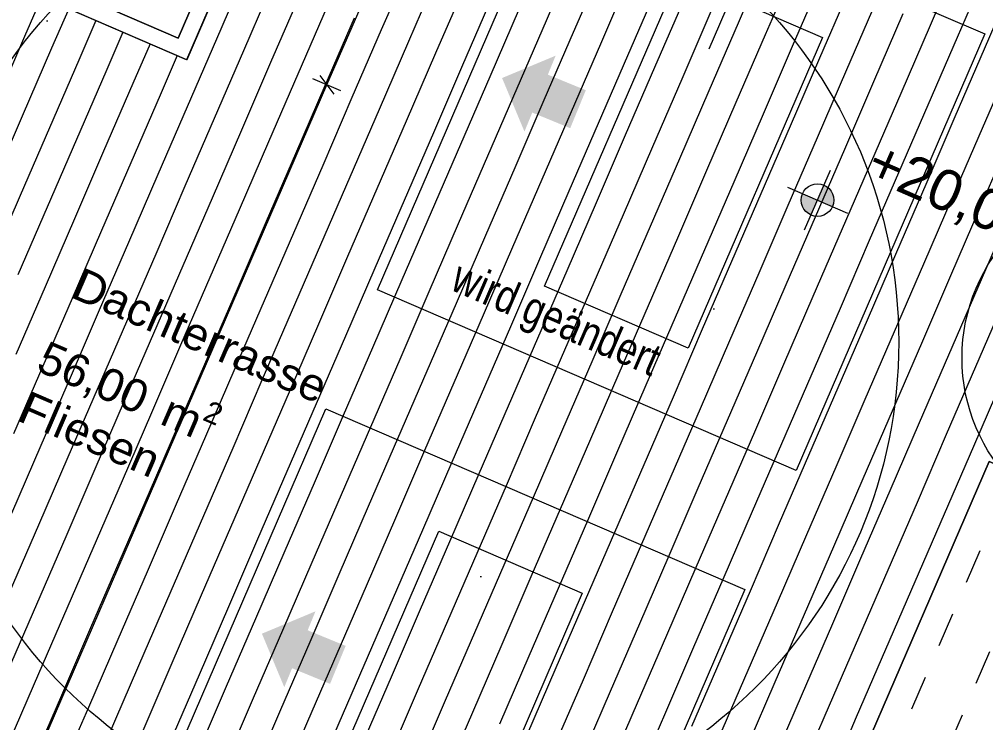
# Model space of a CAD drawing. Header units: millimetres. Extents: x 12535370 to 12566104, y 356204400 to 356234587.
# Drawn here: x 12545626 to 12548591, y 356219814 to 356221974 of the extents above; entities that cross this region are included whole.
import ezdxf
from ezdxf.enums import TextEntityAlignment as Align

# ---------------------------------------------------------------- set-up
doc = ezdxf.new("R2010")
doc.units = ezdxf.units.MM
doc.header["$MEASUREMENT"] = 0
doc.linetypes.add('Dashed', pattern=[211.666667, 105.833333, -105.833333])
doc.linetypes.add('Dot & Dashed', pattern=[6702.78, 3527.78, -1763.89, 0, -1411.11])
for name, color, linetype in [('New_080 Raumdefinitionen', 7, 'Continuous'), ('New_105 Bemassungen Projekt', 7, 'Continuous'), ('New_255 Plangrafiken', 7, 'Continuous'), ('New_290 Raster _ Achsen', 7, 'Continuous'), ('New_GRUNDSTÜCKSGRENZE', 7, 'Continuous')]:
    doc.layers.add(name, color=color, linetype=linetype)
for name, color, linetype, lineweight in [('New_105 Bemassungen Projekt_Pen_No__1', 7, 'Continuous', 13), ('New_160 Beschriftungen Ausführung_Pen_No__1', 7, 'Continuous', 13), ('New_255 Plangrafiken_Pen_No__1', 7, 'Continuous', 13), ('New_255 Plangrafiken_Pen_No__21', 1, 'Continuous', 13), ('New_255 Plangrafiken_Pen_No__39', 8, 'Continuous', 13), ('New_290 Raster _ Achsen_Pen_No__108', 7, 'Continuous', 13), ('New_Archicad Zone Stamps_Pen_No__1', 7, 'Continuous', 13), ('New_GRUNDSTÜCKSGRENZE_Pen_No__1', 7, 'Continuous', 13), ('New_HKLS1_Pen_No__83', 30, 'Continuous', 13)]:
    doc.layers.add(name, color=color, linetype=linetype, lineweight=lineweight)
doc.styles.add('GENERATED_STYLE_1', font='arial.ttf')
doc.styles.add('GENERATED_STYLE_2', font='arial.ttf', dxfattribs={"width": 0.8})
doc.linetypes.add('Blase', pattern='A,0,[1,DD - Rennweg 15_1030 Wien_AusfÃ¼rung-2026-06-121.Shx,S=15.817082,R=0,X=-0.000255191,Y=0.048578],-1983.5,0', length=1983.5)
doc.dimstyles.new('GENERATED_STYLE__1', dxfattribs={"dimtxt": 125, "dimasz": 47.5, "dimexe": 0.18, "dimexo": 2, "dimgap": 0, "dimtad": 1, "dimlfac": 0.001, "dimzin": 0, "dimdsep": 46, "dimtxsty": 'GENERATED_STYLE_1', "dimblk": 'ARROWHEAD_2', "dimblk1": 'ARROWHEAD_2', "dimblk2": 'ARROWHEAD_2', "dimcen": 0.09, "dimclrd": 7, "dimclre": 7, "dimclrt": 7, "dimadec": 0, "dimazin": 0, "dimtfac": 1, "dimtdec": 4, "dimtmove": 0, "dimatfit": 3, "dimfxl": 1, "dimtolj": 1, "dimtzin": 0, "dimarcsym": 0})

# ---------------------------------------------------------------- blocks, each defined once
blk = doc.blocks.new('Dachterrasse__1', base_point=(12546213.5, 356221120.3))
at = {"layer": 'New_Archicad Zone Stamps_Pen_No__1', "color": 7, "lineweight": 13, "insert": (12545724.1, 356221015.5), "char_height": 100, "attachment_point": 1, "rotation": 336.6365, "style": 'GENERATED_STYLE_1'}
blk.add_mtext('\\A1;{\\pql;\\pt0,50;\\fArial|b0|i0|c0|p0;\\W1.000000;56,00\\fArial|b0|i0|c0|p0;\\W1.000000;\\A1{\\H.66x;\\S^  ;}\\fArial|b0|i0|c0|p0;\\W1.000000; m\\fArial|b0|i0|c0|p0;\\W1.000000;\\A1{\\H.66x;\\S2^  ;}}', dxfattribs=at)
at = {"layer": 'New_Archicad Zone Stamps_Pen_No__1', "color": 7, "lineweight": 13, "style": 'GENERATED_STYLE_1'}
for tag, p in [('ROOM_NAME', (12545819.4, 356221213.3)), ('DUMMY_558', (12545733.7, 356221037.8)), ('DUMMY_559', (12545655.8, 356220857.5)), ('floor_f', (12545655.8, 356220834.6))]:
    blk.add_attdef(tag, text='', height=100, rotation=336.6365, dxfattribs=at).set_placement(p, align=Align.TOP_LEFT)
blk = doc.blocks.new('*X22', base_point=(12240439.2, 356160438.4))
at = {"layer": 'New_255 Plangrafiken_Pen_No__39', "color": 8, "linetype": 'Continuous', "lineweight": 13}
for p, q in [((12547332.3, 356222177.4), (12547242.5, 356221969.4)), ((12547332.3, 356222177.4), (12547242.5, 356221969.4)), ((12546826.5, 356222149.1), (12546736.6, 356221941.1)), ((12546826.5, 356222149.1), (12546736.6, 356221941.1)), ((12547415.6, 356222141.5), (12547325.7, 356221933.5)), ((12547415.6, 356222141.5), (12547325.7, 356221933.5)), ((12547921.4, 356222169.8), (12547831.6, 356221961.8)), ((12547921.4, 356222169.8), (12547831.6, 356221961.8)), ((12548510.5, 356222162.1), (12548420.7, 356221954.1)), ((12548510.5, 356222162.1), (12548420.7, 356221954.1)), ((12546320.6, 356222120.8), (12546230.7, 356221912.8)), ((12546320.6, 356222120.8), (12546230.7, 356221912.8)), ((12546909.7, 356222113.2), (12546819.8, 356221905.2)), ((12546909.7, 356222113.2), (12546819.8, 356221905.2)), ((12548004.7, 356222133.8), (12547914.8, 356221925.8)), ((12548004.7, 356222133.8), (12547914.8, 356221925.8)), ((12548593.8, 356222126.2), (12548503.9, 356221918.2)), ((12548593.8, 356222126.2), (12548503.9, 356221918.2)), ((12546403.8, 356222084.9), (12546313.9, 356221876.9)), ((12546403.8, 356222084.9), (12546313.9, 356221876.9)), ((12547498.8, 356222105.5), (12547408.9, 356221897.5)), ((12547498.8, 356222105.5), (12547408.9, 356221897.5)), ((12548087.9, 356222097.9), (12547998, 356221889.9)), ((12548087.9, 356222097.9), (12547998, 356221889.9)), ((12548677, 356222090.2), (12548587.1, 356221882.2)), ((12548677, 356222090.2), (12548587.1, 356221882.2)), ((12546992.9, 356222077.2), (12546903, 356221869.2)), ((12546992.9, 356222077.2), (12546903, 356221869.2)), ((12547582, 356222069.6), (12547492.1, 356221861.6)), ((12547582, 356222069.6), (12547492.1, 356221861.6)), ((12548171.1, 356222061.9), (12548081.2, 356221853.9)), ((12548171.1, 356222061.9), (12548081.2, 356221853.9)), ((12545694.1, 356222041.9), (12545641.6, 356221920.5)), ((12545694.1, 356222041.9), (12545641.6, 356221920.5)), ((12546487, 356222048.9), (12546397.1, 356221840.9)), ((12546487, 356222048.9), (12546397.1, 356221840.9)), ((12547076.1, 356222041.3), (12546986.2, 356221833.3)), ((12547076.1, 356222041.3), (12546986.2, 356221833.3)), ((12547665.2, 356222033.6), (12547575.3, 356221825.6)), ((12547665.2, 356222033.6), (12547575.3, 356221825.6)), ((12548254.3, 356222026), (12548164.4, 356221818)), ((12548254.3, 356222026), (12548164.4, 356221818)), ((12545777.3, 356222006), (12545724.8, 356221884.5)), ((12545777.3, 356222006), (12545724.8, 356221884.5)), ((12546570.2, 356222013), (12546480.3, 356221805)), ((12546570.2, 356222013), (12546480.3, 356221805)), ((12547159.3, 356222005.4), (12547069.4, 356221797.3)), ((12547159.3, 356222005.4), (12547069.4, 356221797.3)), ((12547748.4, 356221997.7), (12547658.5, 356221789.7)), ((12547748.4, 356221997.7), (12547658.5, 356221789.7)), ((12545860.5, 356221970.1), (12545808, 356221848.6)), ((12545860.5, 356221970.1), (12545808, 356221848.6)), ((12546653.4, 356221977.1), (12546563.5, 356221769)), ((12546653.4, 356221977.1), (12546563.5, 356221769)), ((12547242.5, 356221969.4), (12547152.6, 356221761.4)), ((12547242.5, 356221969.4), (12547152.6, 356221761.4)), ((12548337.5, 356221990.1), (12548247.6, 356221782)), ((12548337.5, 356221990.1), (12548247.6, 356221782)), ((12545943.7, 356221934.1), (12545891.2, 356221812.6)), ((12545943.7, 356221934.1), (12545891.2, 356221812.6)), ((12546736.6, 356221941.1), (12546646.7, 356221733.1)), ((12546736.6, 356221941.1), (12546646.7, 356221733.1)), ((12547325.7, 356221933.5), (12547235.8, 356221725.4)), ((12547325.7, 356221933.5), (12547235.8, 356221725.4)), ((12547831.6, 356221961.8), (12547741.7, 356221753.7)), ((12547831.6, 356221961.8), (12547741.7, 356221753.7)), ((12548420.7, 356221954.1), (12548330.8, 356221746.1)), ((12548420.7, 356221954.1), (12548330.8, 356221746.1)), ((12545641.6, 356221920.5), (12545551.7, 356221712.4)), ((12545641.6, 356221920.5), (12545551.7, 356221712.4)), ((12546230.7, 356221912.8), (12546140.8, 356221704.8)), ((12546230.7, 356221912.8), (12546140.8, 356221704.8)), ((12546819.8, 356221905.2), (12546729.9, 356221697.1)), ((12546819.8, 356221905.2), (12546729.9, 356221697.1)), ((12547914.8, 356221925.8), (12547824.9, 356221717.8)), ((12547914.8, 356221925.8), (12547824.9, 356221717.8)), ((12548503.9, 356221918.2), (12548414, 356221710.2)), ((12548503.9, 356221918.2), (12548414, 356221710.2)), ((12545724.8, 356221884.5), (12545634.9, 356221676.5)), ((12545724.8, 356221884.5), (12545634.9, 356221676.5)), ((12546026.9, 356221898.2), (12545974.4, 356221776.7)), ((12546026.9, 356221898.2), (12545974.4, 356221776.7)), ((12546313.9, 356221876.9), (12546224, 356221668.9)), ((12546313.9, 356221876.9), (12546224, 356221668.9)), ((12547408.9, 356221897.5), (12547319, 356221689.5)), ((12547408.9, 356221897.5), (12547319, 356221689.5)), ((12547998, 356221889.9), (12547908.1, 356221681.9)), ((12547998, 356221889.9), (12547908.1, 356221681.9)), ((12548587.1, 356221882.2), (12548497.2, 356221674.2)), ((12548587.1, 356221882.2), (12548497.2, 356221674.2)), ((12545808, 356221848.6), (12545718.2, 356221640.6)), ((12545808, 356221848.6), (12545718.2, 356221640.6)), ((12546110.1, 356221862.2), (12546057.6, 356221740.7)), ((12546110.1, 356221862.2), (12546057.6, 356221740.7)), ((12546903, 356221869.2), (12546813.1, 356221661.2)), ((12546903, 356221869.2), (12546813.1, 356221661.2)), ((12547492.1, 356221861.6), (12547402.2, 356221653.6)), ((12547492.1, 356221861.6), (12547402.2, 356221653.6)), ((12548081.2, 356221853.9), (12547991.3, 356221645.9)), ((12548081.2, 356221853.9), (12547991.3, 356221645.9)), ((12548670.3, 356221846.3), (12548580.4, 356221638.3)), ((12548670.3, 356221846.3), (12548580.4, 356221638.3)), ((12546397.1, 356221840.9), (12546307.3, 356221632.9)), ((12546397.1, 356221840.9), (12546307.3, 356221632.9)), ((12546986.2, 356221833.3), (12546896.4, 356221625.3)), ((12546986.2, 356221833.3), (12546896.4, 356221625.3)), ((12547575.3, 356221825.6), (12547485.5, 356221617.6)), ((12547575.3, 356221825.6), (12547485.5, 356221617.6)), ((12548164.4, 356221818), (12548074.6, 356221610)), ((12548164.4, 356221818), (12548074.6, 356221610)), ((12545891.2, 356221812.6), (12545801.4, 356221604.6)), ((12545891.2, 356221812.6), (12545801.4, 356221604.6)), ((12546480.3, 356221805), (12546390.5, 356221597)), ((12546480.3, 356221805), (12546390.5, 356221597)), ((12547069.4, 356221797.3), (12546979.6, 356221589.3)), ((12547069.4, 356221797.3), (12546979.6, 356221589.3)), ((12547658.5, 356221789.7), (12547568.7, 356221581.7)), ((12547658.5, 356221789.7), (12547568.7, 356221581.7)), ((12545974.4, 356221776.7), (12545884.6, 356221568.7)), ((12545974.4, 356221776.7), (12545884.6, 356221568.7)), ((12546563.5, 356221769), (12546473.7, 356221561)), ((12546563.5, 356221769), (12546473.7, 356221561)), ((12547152.6, 356221761.4), (12547062.8, 356221553.4)), ((12547152.6, 356221761.4), (12547062.8, 356221553.4)), ((12548247.6, 356221782), (12548157.8, 356221574)), ((12548247.6, 356221782), (12548157.8, 356221574)), ((12546057.6, 356221740.7), (12545967.8, 356221532.7)), ((12546057.6, 356221740.7), (12545967.8, 356221532.7)), ((12546646.7, 356221733.1), (12546556.9, 356221525.1)), ((12546646.7, 356221733.1), (12546556.9, 356221525.1)), ((12547235.8, 356221725.4), (12547146, 356221517.4)), ((12547235.8, 356221725.4), (12547146, 356221517.4)), ((12547741.7, 356221753.7), (12547651.9, 356221545.7)), ((12547741.7, 356221753.7), (12547651.9, 356221545.7)), ((12548330.8, 356221746.1), (12548241, 356221538.1)), ((12548330.8, 356221746.1), (12548241, 356221538.1)), ((12546140.8, 356221704.8), (12546051, 356221496.8)), ((12546140.8, 356221704.8), (12546051, 356221496.8)), ((12546729.9, 356221697.1), (12546640.1, 356221489.1)), ((12546729.9, 356221697.1), (12546640.1, 356221489.1)), ((12547824.9, 356221717.8), (12547735.1, 356221509.8)), ((12547824.9, 356221717.8), (12547735.1, 356221509.8)), ((12548414, 356221710.2), (12548324.2, 356221502.1)), ((12548414, 356221710.2), (12548324.2, 356221502.1)), ((12545634.9, 356221676.5), (12545545.1, 356221468.5)), ((12545634.9, 356221676.5), (12545545.1, 356221468.5)), ((12546224, 356221668.9), (12546134.2, 356221460.8)), ((12546224, 356221668.9), (12546134.2, 356221460.8)), ((12547319, 356221689.5), (12547229.2, 356221481.5)), ((12547319, 356221689.5), (12547229.2, 356221481.5)), ((12547908.1, 356221681.9), (12547818.3, 356221473.8)), ((12547908.1, 356221681.9), (12547818.3, 356221473.8)), ((12548497.2, 356221674.2), (12548407.4, 356221466.2)), ((12548497.2, 356221674.2), (12548407.4, 356221466.2)), ((12545718.2, 356221640.6), (12545628.3, 356221432.5)), ((12545718.2, 356221640.6), (12545628.3, 356221432.5)), ((12546813.1, 356221661.2), (12546723.3, 356221453.2)), ((12546813.1, 356221661.2), (12546723.3, 356221453.2)), ((12547402.2, 356221653.6), (12547312.4, 356221445.5)), ((12547402.2, 356221653.6), (12547312.4, 356221445.5)), ((12547991.3, 356221645.9), (12547901.5, 356221437.9)), ((12547991.3, 356221645.9), (12547901.5, 356221437.9)), ((12548580.4, 356221638.3), (12548490.6, 356221430.2)), ((12548580.4, 356221638.3), (12548490.6, 356221430.2)), ((12546307.3, 356221632.9), (12546217.4, 356221424.9)), ((12546307.3, 356221632.9), (12546217.4, 356221424.9)), ((12546896.4, 356221625.3), (12546806.5, 356221417.2)), ((12546896.4, 356221625.3), (12546806.5, 356221417.2)), ((12547485.5, 356221617.6), (12547395.6, 356221409.6)), ((12547485.5, 356221617.6), (12547395.6, 356221409.6)), ((12548074.6, 356221610), (12547984.7, 356221402)), ((12548074.6, 356221610), (12547984.7, 356221402)), ((12545801.4, 356221604.6), (12545711.5, 356221396.6)), ((12545801.4, 356221604.6), (12545711.5, 356221396.6)), ((12546390.5, 356221597), (12546300.6, 356221388.9)), ((12546390.5, 356221597), (12546300.6, 356221388.9)), ((12546979.6, 356221589.3), (12546889.7, 356221381.3)), ((12546979.6, 356221589.3), (12546889.7, 356221381.3)), ((12547568.7, 356221581.7), (12547478.8, 356221373.7)), ((12547568.7, 356221581.7), (12547478.8, 356221373.7)), ((12548663.7, 356221602.3), (12548573.8, 356221394.3)), ((12548663.7, 356221602.3), (12548573.8, 356221394.3)), ((12545884.6, 356221568.7), (12545794.7, 356221360.6)), ((12545884.6, 356221568.7), (12545794.7, 356221360.6)), ((12546473.7, 356221561), (12546383.8, 356221353)), ((12546473.7, 356221561), (12546383.8, 356221353)), ((12547062.8, 356221553.4), (12546972.9, 356221345.4)), ((12547062.8, 356221553.4), (12546972.9, 356221345.4)), ((12548157.8, 356221574), (12548067.9, 356221366)), ((12548157.8, 356221574), (12548067.9, 356221366)), ((12545967.8, 356221532.7), (12545877.9, 356221324.7)), ((12545967.8, 356221532.7), (12545877.9, 356221324.7)), ((12546556.9, 356221525.1), (12546467, 356221317.1)), ((12546556.9, 356221525.1), (12546467, 356221317.1)), ((12547651.9, 356221545.7), (12547562, 356221337.7)), ((12547651.9, 356221545.7), (12547562, 356221337.7)), ((12548241, 356221538.1), (12548151.1, 356221330.1)), ((12548241, 356221538.1), (12548151.1, 356221330.1)), ((12546051, 356221496.8), (12545961.1, 356221288.8)), ((12546051, 356221496.8), (12545961.1, 356221288.8)), ((12546640.1, 356221489.1), (12546550.2, 356221281.1)), ((12546640.1, 356221489.1), (12546550.2, 356221281.1)), ((12547146, 356221517.4), (12547056.1, 356221309.4)), ((12547146, 356221517.4), (12547056.1, 356221309.4)), ((12547735.1, 356221509.8), (12547645.2, 356221301.8)), ((12547735.1, 356221509.8), (12547645.2, 356221301.8)), ((12548324.2, 356221502.1), (12548234.3, 356221294.1)), ((12548324.2, 356221502.1), (12548234.3, 356221294.1)), ((12546134.2, 356221460.8), (12546044.3, 356221252.8)), ((12546134.2, 356221460.8), (12546044.3, 356221252.8)), ((12547229.2, 356221481.5), (12547139.3, 356221273.5)), ((12547229.2, 356221481.5), (12547139.3, 356221273.5)), ((12547818.3, 356221473.8), (12547728.4, 356221265.8)), ((12547818.3, 356221473.8), (12547728.4, 356221265.8)), ((12548407.4, 356221466.2), (12548317.5, 356221258.2)), ((12548407.4, 356221466.2), (12548317.5, 356221258.2)), ((12545628.3, 356221432.5), (12545538.4, 356221224.5)), ((12545628.3, 356221432.5), (12545538.4, 356221224.5)), ((12546723.3, 356221453.2), (12546633.4, 356221245.2)), ((12546723.3, 356221453.2), (12546633.4, 356221245.2)), ((12547312.4, 356221445.5), (12547222.5, 356221237.5)), ((12547312.4, 356221445.5), (12547222.5, 356221237.5)), ((12547901.5, 356221437.9), (12547811.6, 356221229.9)), ((12547901.5, 356221437.9), (12547811.6, 356221229.9)), ((12548490.6, 356221430.2), (12548400.7, 356221222.2)), ((12548490.6, 356221430.2), (12548400.7, 356221222.2)), ((12546217.4, 356221424.9), (12546127.5, 356221216.9)), ((12546217.4, 356221424.9), (12546127.5, 356221216.9)), ((12546806.5, 356221417.2), (12546716.6, 356221209.2)), ((12546806.5, 356221417.2), (12546716.6, 356221209.2)), ((12547395.6, 356221409.6), (12547305.7, 356221201.6)), ((12547395.6, 356221409.6), (12547305.7, 356221201.6)), ((12547984.7, 356221402), (12547894.8, 356221193.9)), ((12547984.7, 356221402), (12547894.8, 356221193.9)), ((12545711.5, 356221396.6), (12545621.6, 356221188.6)), ((12545711.5, 356221396.6), (12545621.6, 356221188.6)), ((12546300.6, 356221388.9), (12546210.7, 356221180.9)), ((12546300.6, 356221388.9), (12546210.7, 356221180.9)), ((12546889.7, 356221381.3), (12546799.8, 356221173.3)), ((12546889.7, 356221381.3), (12546799.8, 356221173.3)), ((12547478.8, 356221373.7), (12547388.9, 356221165.6)), ((12547478.8, 356221373.7), (12547388.9, 356221165.6)), ((12548573.8, 356221394.3), (12548483.9, 356221186.3)), ((12548573.8, 356221394.3), (12548483.9, 356221186.3)), ((12545794.7, 356221360.6), (12545704.8, 356221152.6)), ((12545794.7, 356221360.6), (12545704.8, 356221152.6)), ((12546383.8, 356221353), (12546293.9, 356221145)), ((12546383.8, 356221353), (12546293.9, 356221145)), ((12546972.9, 356221345.4), (12546883, 356221137.3)), ((12546972.9, 356221345.4), (12546883, 356221137.3)), ((12548067.9, 356221366), (12547978, 356221158)), ((12548067.9, 356221366), (12547978, 356221158)), ((12548657, 356221358.4), (12548567.1, 356221150.3)), ((12548657, 356221358.4), (12548567.1, 356221150.3)), ((12545877.9, 356221324.7), (12545788.1, 356221116.7)), ((12545877.9, 356221324.7), (12545788.1, 356221116.7)), ((12546467, 356221317.1), (12546377.2, 356221109)), ((12546467, 356221317.1), (12546377.2, 356221109)), ((12547562, 356221337.7), (12547472.1, 356221129.7)), ((12547562, 356221337.7), (12547472.1, 356221129.7)), ((12548151.1, 356221330.1), (12548061.2, 356221122)), ((12548151.1, 356221330.1), (12548061.2, 356221122)), ((12545961.1, 356221288.8), (12545871.3, 356221080.7)), ((12545961.1, 356221288.8), (12545871.3, 356221080.7)), ((12546550.2, 356221281.1), (12546460.4, 356221073.1)), ((12546550.2, 356221281.1), (12546460.4, 356221073.1)), ((12547056.1, 356221309.4), (12546966.3, 356221101.4)), ((12547056.1, 356221309.4), (12546966.3, 356221101.4)), ((12547645.2, 356221301.8), (12547555.4, 356221093.7)), ((12547645.2, 356221301.8), (12547555.4, 356221093.7)), ((12548234.3, 356221294.1), (12548144.5, 356221086.1)), ((12548234.3, 356221294.1), (12548144.5, 356221086.1)), ((12546044.3, 356221252.8), (12545954.5, 356221044.8)), ((12546044.3, 356221252.8), (12545954.5, 356221044.8)), ((12547139.3, 356221273.5), (12547049.5, 356221065.5)), ((12547139.3, 356221273.5), (12547049.5, 356221065.5)), ((12547728.4, 356221265.8), (12547638.6, 356221057.8)), ((12547728.4, 356221265.8), (12547638.6, 356221057.8)), ((12548317.5, 356221258.2), (12548227.7, 356221050.2)), ((12548317.5, 356221258.2), (12548227.7, 356221050.2)), ((12546633.4, 356221245.2), (12546543.6, 356221037.2)), ((12546633.4, 356221245.2), (12546543.6, 356221037.2)), ((12547222.5, 356221237.5), (12547132.7, 356221029.5)), ((12547222.5, 356221237.5), (12547132.7, 356221029.5)), ((12547811.6, 356221229.9), (12547721.8, 356221021.9)), ((12547811.6, 356221229.9), (12547721.8, 356221021.9)), ((12548400.7, 356221222.2), (12548310.9, 356221014.2)), ((12548400.7, 356221222.2), (12548310.9, 356221014.2)), ((12546127.5, 356221216.9), (12546037.7, 356221008.9)), ((12546127.5, 356221216.9), (12546037.7, 356221008.9)), ((12546716.6, 356221209.2), (12546626.8, 356221001.2)), ((12546716.6, 356221209.2), (12546626.8, 356221001.2)), ((12547305.7, 356221201.6), (12547215.9, 356220993.6)), ((12547305.7, 356221201.6), (12547215.9, 356220993.6)), ((12547894.8, 356221193.9), (12547805, 356220985.9)), ((12547894.8, 356221193.9), (12547805, 356220985.9)), ((12546210.7, 356221180.9), (12546120.9, 356220972.9)), ((12546210.7, 356221180.9), (12546120.9, 356220972.9)), ((12546799.8, 356221173.3), (12546710, 356220965.3)), ((12546799.8, 356221173.3), (12546710, 356220965.3)), ((12547388.9, 356221165.6), (12547299.1, 356220957.6)), ((12547388.9, 356221165.6), (12547299.1, 356220957.6)), ((12548483.9, 356221186.3), (12548394.1, 356220978.3)), ((12548483.9, 356221186.3), (12548394.1, 356220978.3)), ((12545704.8, 356221152.6), (12545615, 356220944.6)), ((12545704.8, 356221152.6), (12545615, 356220944.6)), ((12546293.9, 356221145), (12546204.1, 356220937)), ((12546293.9, 356221145), (12546204.1, 356220937)), ((12546883, 356221137.3), (12546793.2, 356220929.3)), ((12546883, 356221137.3), (12546793.2, 356220929.3)), ((12547978, 356221158), (12547888.2, 356220950)), ((12547978, 356221158), (12547888.2, 356220950)), ((12548567.1, 356221150.3), (12548477.3, 356220942.3)), ((12548567.1, 356221150.3), (12548477.3, 356220942.3)), ((12545788.1, 356221116.7), (12545698.2, 356220908.7)), ((12545788.1, 356221116.7), (12545698.2, 356220908.7)), ((12546377.2, 356221109), (12546287.3, 356220901)), ((12546377.2, 356221109), (12546287.3, 356220901)), ((12547472.1, 356221129.7), (12547382.3, 356220921.7)), ((12547472.1, 356221129.7), (12547382.3, 356220921.7)), ((12548061.2, 356221122), (12547971.4, 356220914)), ((12548061.2, 356221122), (12547971.4, 356220914)), ((12548650.3, 356221114.4), (12548560.5, 356220906.4)), ((12548650.3, 356221114.4), (12548560.5, 356220906.4)), ((12545871.3, 356221080.7), (12545781.4, 356220872.7)), ((12545871.3, 356221080.7), (12545781.4, 356220872.7)), ((12546460.4, 356221073.1), (12546370.5, 356220865.1)), ((12546460.4, 356221073.1), (12546370.5, 356220865.1)), ((12546966.3, 356221101.4), (12546876.4, 356220893.4)), ((12546966.3, 356221101.4), (12546876.4, 356220893.4)), ((12547555.4, 356221093.7), (12547465.5, 356220885.7)), ((12547555.4, 356221093.7), (12547465.5, 356220885.7)), ((12548144.5, 356221086.1), (12548054.6, 356220878.1)), ((12548144.5, 356221086.1), (12548054.6, 356220878.1)), ((12545954.5, 356221044.8), (12545864.6, 356220836.8)), ((12545954.5, 356221044.8), (12545864.6, 356220836.8)), ((12547049.5, 356221065.5), (12546959.6, 356220857.4)), ((12547049.5, 356221065.5), (12546959.6, 356220857.4)), ((12547638.6, 356221057.8), (12547548.7, 356220849.8)), ((12547638.6, 356221057.8), (12547548.7, 356220849.8)), ((12548227.7, 356221050.2), (12548137.8, 356220842.1)), ((12548227.7, 356221050.2), (12548137.8, 356220842.1)), ((12546543.6, 356221037.2), (12546453.7, 356220829.1)), ((12546543.6, 356221037.2), (12546453.7, 356220829.1)), ((12547132.7, 356221029.5), (12547042.8, 356220821.5)), ((12547132.7, 356221029.5), (12547042.8, 356220821.5)), ((12547721.8, 356221021.9), (12547631.9, 356220813.8)), ((12547721.8, 356221021.9), (12547631.9, 356220813.8)), ((12548310.9, 356221014.2), (12548221, 356220806.2)), ((12548310.9, 356221014.2), (12548221, 356220806.2)), ((12546037.7, 356221008.9), (12545947.8, 356220800.8)), ((12546037.7, 356221008.9), (12545947.8, 356220800.8)), ((12546626.8, 356221001.2), (12546536.9, 356220793.2)), ((12546626.8, 356221001.2), (12546536.9, 356220793.2)), ((12547215.9, 356220993.6), (12547126, 356220785.5)), ((12547215.9, 356220993.6), (12547126, 356220785.5)), ((12547805, 356220985.9), (12547715.1, 356220777.9)), ((12547805, 356220985.9), (12547715.1, 356220777.9)), ((12546120.9, 356220972.9), (12546031, 356220764.9)), ((12546120.9, 356220972.9), (12546031, 356220764.9)), ((12546710, 356220965.3), (12546620.1, 356220757.3)), ((12546710, 356220965.3), (12546620.1, 356220757.3)), ((12547299.1, 356220957.6), (12547209.2, 356220749.6)), ((12547299.1, 356220957.6), (12547209.2, 356220749.6)), ((12548394.1, 356220978.3), (12548304.2, 356220770.3)), ((12548394.1, 356220978.3), (12548304.2, 356220770.3)), ((12546204.1, 356220937), (12546114.2, 356220729)), ((12546204.1, 356220937), (12546114.2, 356220729)), ((12546793.2, 356220929.3), (12546703.3, 356220721.3)), ((12546793.2, 356220929.3), (12546703.3, 356220721.3)), ((12547888.2, 356220950), (12547798.3, 356220742)), ((12547888.2, 356220950), (12547798.3, 356220742)), ((12548477.3, 356220942.3), (12548387.4, 356220734.3)), ((12548477.3, 356220942.3), (12548387.4, 356220734.3)), ((12545698.2, 356220908.7), (12545608.3, 356220700.7)), ((12545698.2, 356220908.7), (12545608.3, 356220700.7)), ((12546287.3, 356220901), (12546197.4, 356220693)), ((12546287.3, 356220901), (12546197.4, 356220693)), ((12547382.3, 356220921.7), (12547292.4, 356220713.7)), ((12547382.3, 356220921.7), (12547292.4, 356220713.7)), ((12547971.4, 356220914), (12547881.5, 356220706)), ((12547971.4, 356220914), (12547881.5, 356220706)), ((12548560.5, 356220906.4), (12548470.6, 356220698.4)), ((12548560.5, 356220906.4), (12548470.6, 356220698.4)), ((12545781.4, 356220872.7), (12545691.5, 356220664.7)), ((12545781.4, 356220872.7), (12545691.5, 356220664.7)), ((12546876.4, 356220893.4), (12546786.5, 356220685.4)), ((12546876.4, 356220893.4), (12546786.5, 356220685.4)), ((12547465.5, 356220885.7), (12547375.6, 356220677.7)), ((12547465.5, 356220885.7), (12547375.6, 356220677.7)), ((12548054.6, 356220878.1), (12547964.7, 356220670.1)), ((12548054.6, 356220878.1), (12547964.7, 356220670.1)), ((12548643.7, 356220870.4), (12548553.8, 356220662.4)), ((12548643.7, 356220870.4), (12548553.8, 356220662.4)), ((12545864.6, 356220836.8), (12545774.7, 356220628.8)), ((12545864.6, 356220836.8), (12545774.7, 356220628.8)), ((12546370.5, 356220865.1), (12546280.6, 356220657.1)), ((12546370.5, 356220865.1), (12546280.6, 356220657.1)), ((12546959.6, 356220857.4), (12546869.7, 356220649.4)), ((12546959.6, 356220857.4), (12546869.7, 356220649.4)), ((12547548.7, 356220849.8), (12547458.8, 356220641.8)), ((12547548.7, 356220849.8), (12547458.8, 356220641.8)), ((12548137.8, 356220842.1), (12548047.9, 356220634.1)), ((12548137.8, 356220842.1), (12548047.9, 356220634.1)), ((12546453.7, 356220829.1), (12546363.8, 356220621.1)), ((12546453.7, 356220829.1), (12546363.8, 356220621.1)), ((12547042.8, 356220821.5), (12546952.9, 356220613.5)), ((12547042.8, 356220821.5), (12546952.9, 356220613.5)), ((12547631.9, 356220813.8), (12547542, 356220605.8)), ((12547631.9, 356220813.8), (12547542, 356220605.8)), ((12548221, 356220806.2), (12548131.1, 356220598.2)), ((12548221, 356220806.2), (12548131.1, 356220598.2)), ((12545947.8, 356220800.8), (12545858, 356220592.8)), ((12545947.8, 356220800.8), (12545858, 356220592.8)), ((12546536.9, 356220793.2), (12546447.1, 356220585.2)), ((12546536.9, 356220793.2), (12546447.1, 356220585.2)), ((12547126, 356220785.5), (12547036.2, 356220577.5)), ((12547126, 356220785.5), (12547036.2, 356220577.5)), ((12547715.1, 356220777.9), (12547625.3, 356220569.9)), ((12547715.1, 356220777.9), (12547625.3, 356220569.9)), ((12546031, 356220764.9), (12545941.2, 356220556.9)), ((12546031, 356220764.9), (12545941.2, 356220556.9)), ((12546620.1, 356220757.3), (12546530.3, 356220549.2)), ((12546620.1, 356220757.3), (12546530.3, 356220549.2)), ((12547209.2, 356220749.6), (12547119.4, 356220541.6)), ((12547209.2, 356220749.6), (12547119.4, 356220541.6)), ((12548304.2, 356220770.3), (12548214.4, 356220562.2)), ((12548304.2, 356220770.3), (12548214.4, 356220562.2)), ((12546114.2, 356220729), (12546024.4, 356220520.9)), ((12546114.2, 356220729), (12546024.4, 356220520.9)), ((12546703.3, 356220721.3), (12546613.5, 356220513.3)), ((12546703.3, 356220721.3), (12546613.5, 356220513.3)), ((12547798.3, 356220742), (12547708.5, 356220533.9)), ((12547798.3, 356220742), (12547708.5, 356220533.9)), ((12548387.4, 356220734.3), (12548297.6, 356220526.3)), ((12548387.4, 356220734.3), (12548297.6, 356220526.3)), ((12546197.4, 356220693), (12546107.6, 356220485)), ((12546197.4, 356220693), (12546107.6, 356220485)), ((12547292.4, 356220713.7), (12547202.6, 356220505.6)), ((12547292.4, 356220713.7), (12547202.6, 356220505.6)), ((12547881.5, 356220706), (12547791.7, 356220498)), ((12547881.5, 356220706), (12547791.7, 356220498)), ((12548470.6, 356220698.4), (12548380.8, 356220490.3)), ((12548470.6, 356220698.4), (12548380.8, 356220490.3)), ((12545691.5, 356220664.7), (12545601.7, 356220456.7)), ((12545691.5, 356220664.7), (12545601.7, 356220456.7)), ((12546786.5, 356220685.4), (12546696.7, 356220477.3)), ((12546786.5, 356220685.4), (12546696.7, 356220477.3)), ((12547375.6, 356220677.7), (12547285.8, 356220469.7)), ((12547375.6, 356220677.7), (12547285.8, 356220469.7)), ((12547964.7, 356220670.1), (12547874.9, 356220462.1)), ((12547964.7, 356220670.1), (12547874.9, 356220462.1)), ((12548553.8, 356220662.4), (12548464, 356220454.4)), ((12548553.8, 356220662.4), (12548464, 356220454.4)), ((12545774.7, 356220628.8), (12545684.9, 356220420.8)), ((12545774.7, 356220628.8), (12545684.9, 356220420.8)), ((12546280.6, 356220657.1), (12546190.8, 356220449)), ((12546280.6, 356220657.1), (12546190.8, 356220449)), ((12546869.7, 356220649.4), (12546779.9, 356220441.4)), ((12546869.7, 356220649.4), (12546779.9, 356220441.4)), ((12547458.8, 356220641.8), (12547369, 356220433.8)), ((12547458.8, 356220641.8), (12547369, 356220433.8)), ((12548047.9, 356220634.1), (12547958.1, 356220426.1)), ((12548047.9, 356220634.1), (12547958.1, 356220426.1)), ((12546363.8, 356220621.1), (12546274, 356220413.1)), ((12546363.8, 356220621.1), (12546274, 356220413.1)), ((12546952.9, 356220613.5), (12546863.1, 356220405.5)), ((12546952.9, 356220613.5), (12546863.1, 356220405.5)), ((12547542, 356220605.8), (12547452.2, 356220397.8)), ((12547542, 356220605.8), (12547452.2, 356220397.8)), ((12545858, 356220592.8), (12545768.1, 356220384.8)), ((12545858, 356220592.8), (12545768.1, 356220384.8)), ((12546447.1, 356220585.2), (12546357.2, 356220377.2)), ((12546447.1, 356220585.2), (12546357.2, 356220377.2)), ((12547036.2, 356220577.5), (12546946.3, 356220369.5)), ((12547036.2, 356220577.5), (12546946.3, 356220369.5)), ((12547625.3, 356220569.9), (12547535.4, 356220361.9)), ((12547625.3, 356220569.9), (12547535.4, 356220361.9)), ((12548131.1, 356220598.2), (12548041.3, 356220390.2)), ((12548131.1, 356220598.2), (12548041.3, 356220390.2)), ((12545941.2, 356220556.9), (12545851.3, 356220348.9)), ((12545941.2, 356220556.9), (12545851.3, 356220348.9)), ((12546530.3, 356220549.2), (12546440.4, 356220341.2)), ((12546530.3, 356220549.2), (12546440.4, 356220341.2)), ((12547119.4, 356220541.6), (12547029.5, 356220333.6)), ((12547119.4, 356220541.6), (12547029.5, 356220333.6)), ((12548214.4, 356220562.2), (12548124.5, 356220354.2)), ((12548214.4, 356220562.2), (12548124.5, 356220354.2)), ((12546024.4, 356220520.9), (12545934.5, 356220312.9)), ((12546024.4, 356220520.9), (12545934.5, 356220312.9)), ((12546613.5, 356220513.3), (12546523.6, 356220305.3)), ((12546613.5, 356220513.3), (12546523.6, 356220305.3)), ((12547708.5, 356220533.9), (12547618.6, 356220325.9)), ((12547708.5, 356220533.9), (12547618.6, 356220325.9)), ((12548297.6, 356220526.3), (12548207.7, 356220318.3)), ((12548297.6, 356220526.3), (12548207.7, 356220318.3)), ((12546107.6, 356220485), (12546017.7, 356220277)), ((12546107.6, 356220485), (12546017.7, 356220277)), ((12547202.6, 356220505.6), (12547112.7, 356220297.6)), ((12547202.6, 356220505.6), (12547112.7, 356220297.6)), ((12547791.7, 356220498), (12547701.8, 356220290)), ((12547791.7, 356220498), (12547701.8, 356220290)), ((12548380.8, 356220490.3), (12548290.9, 356220282.3)), ((12548380.8, 356220490.3), (12548290.9, 356220282.3)), ((12546696.7, 356220477.3), (12546606.8, 356220269.3)), ((12546696.7, 356220477.3), (12546606.8, 356220269.3)), ((12547285.8, 356220469.7), (12547195.9, 356220261.7)), ((12547285.8, 356220469.7), (12547195.9, 356220261.7)), ((12547874.9, 356220462.1), (12547785, 356220254)), ((12547874.9, 356220462.1), (12547785, 356220254)), ((12548464, 356220454.4), (12548374.1, 356220246.4)), ((12548464, 356220454.4), (12548374.1, 356220246.4)), ((12545684.9, 356220420.8), (12545595, 356220212.7)), ((12545684.9, 356220420.8), (12545595, 356220212.7)), ((12546190.8, 356220449), (12546100.9, 356220241)), ((12546190.8, 356220449), (12546100.9, 356220241)), ((12546779.9, 356220441.4), (12546690, 356220233.4)), ((12546779.9, 356220441.4), (12546690, 356220233.4)), ((12547369, 356220433.8), (12547279.1, 356220225.7)), ((12547369, 356220433.8), (12547279.1, 356220225.7)), ((12547958.1, 356220426.1), (12547868.2, 356220218.1)), ((12547958.1, 356220426.1), (12547868.2, 356220218.1)), ((12546274, 356220413.1), (12546184.1, 356220205.1)), ((12546274, 356220413.1), (12546184.1, 356220205.1)), ((12546863.1, 356220405.5), (12546773.2, 356220197.4)), ((12546863.1, 356220405.5), (12546773.2, 356220197.4)), ((12547452.2, 356220397.8), (12547362.3, 356220189.8)), ((12547452.2, 356220397.8), (12547362.3, 356220189.8)), ((12545768.1, 356220384.8), (12545678.2, 356220176.8)), ((12545768.1, 356220384.8), (12545678.2, 356220176.8)), ((12546357.2, 356220377.2), (12546267.3, 356220169.1)), ((12546357.2, 356220377.2), (12546267.3, 356220169.1)), ((12546946.3, 356220369.5), (12546856.4, 356220161.5)), ((12546946.3, 356220369.5), (12546856.4, 356220161.5)), ((12547535.4, 356220361.9), (12547445.5, 356220153.9)), ((12547535.4, 356220361.9), (12547445.5, 356220153.9)), ((12548041.3, 356220390.2), (12547951.4, 356220182.1)), ((12548041.3, 356220390.2), (12547951.4, 356220182.1)), ((12545851.3, 356220348.9), (12545761.4, 356220140.8)), ((12545851.3, 356220348.9), (12545761.4, 356220140.8)), ((12546440.4, 356220341.2), (12546350.5, 356220133.2)), ((12546440.4, 356220341.2), (12546350.5, 356220133.2)), ((12547029.5, 356220333.6), (12546939.6, 356220125.6)), ((12547029.5, 356220333.6), (12546939.6, 356220125.6)), ((12548124.5, 356220354.2), (12548034.6, 356220146.2)), ((12548124.5, 356220354.2), (12548034.6, 356220146.2)), ((12545934.5, 356220312.9), (12545844.6, 356220104.9)), ((12545934.5, 356220312.9), (12545844.6, 356220104.9)), ((12546523.6, 356220305.3), (12546433.7, 356220097.3)), ((12546523.6, 356220305.3), (12546433.7, 356220097.3)), ((12547618.6, 356220325.9), (12547528.7, 356220117.9)), ((12547618.6, 356220325.9), (12547528.7, 356220117.9)), ((12548207.7, 356220318.3), (12548117.8, 356220110.3)), ((12548207.7, 356220318.3), (12548117.8, 356220110.3)), ((12546017.7, 356220277), (12545927.9, 356220069)), ((12546017.7, 356220277), (12545927.9, 356220069)), ((12547112.7, 356220297.6), (12547022.8, 356220089.6)), ((12547112.7, 356220297.6), (12547022.8, 356220089.6)), ((12547701.8, 356220290), (12547611.9, 356220082)), ((12547701.8, 356220290), (12547611.9, 356220082)), ((12548290.9, 356220282.3), (12548201, 356220074.3)), ((12548290.9, 356220282.3), (12548201, 356220074.3)), ((12546606.8, 356220269.3), (12546517, 356220061.3)), ((12546606.8, 356220269.3), (12546517, 356220061.3)), ((12547195.9, 356220261.7), (12547106.1, 356220053.7)), ((12547195.9, 356220261.7), (12547106.1, 356220053.7)), ((12547785, 356220254), (12547695.2, 356220046)), ((12547785, 356220254), (12547695.2, 356220046)), ((12548374.1, 356220246.4), (12548284.3, 356220038.4)), ((12548374.1, 356220246.4), (12548284.3, 356220038.4)), ((12546100.9, 356220241), (12546011.1, 356220033)), ((12546100.9, 356220241), (12546011.1, 356220033)), ((12546690, 356220233.4), (12546600.2, 356220025.4)), ((12546690, 356220233.4), (12546600.2, 356220025.4)), ((12547279.1, 356220225.7), (12547189.3, 356220017.7)), ((12547279.1, 356220225.7), (12547189.3, 356220017.7)), ((12547868.2, 356220218.1), (12547778.4, 356220010.1)), ((12547868.2, 356220218.1), (12547778.4, 356220010.1)), ((12546184.1, 356220205.1), (12546094.3, 356219997.1)), ((12546184.1, 356220205.1), (12546094.3, 356219997.1)), ((12546773.2, 356220197.4), (12546683.4, 356219989.4)), ((12546773.2, 356220197.4), (12546683.4, 356219989.4)), ((12547362.3, 356220189.8), (12547272.5, 356219981.8)), ((12547362.3, 356220189.8), (12547272.5, 356219981.8)), ((12545678.2, 356220176.8), (12545588.4, 356219968.8)), ((12545678.2, 356220176.8), (12545588.4, 356219968.8)), ((12546267.3, 356220169.1), (12546177.5, 356219961.1)), ((12546267.3, 356220169.1), (12546177.5, 356219961.1)), ((12546856.4, 356220161.5), (12546766.6, 356219953.5)), ((12546856.4, 356220161.5), (12546766.6, 356219953.5)), ((12547445.5, 356220153.9), (12547355.7, 356219945.8)), ((12547445.5, 356220153.9), (12547355.7, 356219945.8)), ((12547951.4, 356220182.1), (12547861.6, 356219974.1)), ((12547951.4, 356220182.1), (12547861.6, 356219974.1)), ((12545761.4, 356220140.8), (12545671.6, 356219932.8)), ((12545761.4, 356220140.8), (12545671.6, 356219932.8)), ((12546350.5, 356220133.2), (12546260.7, 356219925.2)), ((12546350.5, 356220133.2), (12546260.7, 356219925.2)), ((12546939.6, 356220125.6), (12546849.8, 356219917.5)), ((12546939.6, 356220125.6), (12546849.8, 356219917.5)), ((12548034.6, 356220146.2), (12547944.8, 356219938.2)), ((12548034.6, 356220146.2), (12547944.8, 356219938.2)), ((12545844.6, 356220104.9), (12545754.8, 356219896.9)), ((12545844.6, 356220104.9), (12545754.8, 356219896.9)), ((12546433.7, 356220097.3), (12546343.9, 356219889.2)), ((12546433.7, 356220097.3), (12546343.9, 356219889.2)), ((12547528.7, 356220117.9), (12547438.9, 356219909.9)), ((12547528.7, 356220117.9), (12547438.9, 356219909.9)), ((12548117.8, 356220110.3), (12548028, 356219902.2)), ((12548117.8, 356220110.3), (12548028, 356219902.2)), ((12545927.9, 356220069), (12545838, 356219860.9)), ((12545927.9, 356220069), (12545838, 356219860.9)), ((12547022.8, 356220089.6), (12546933, 356219881.6)), ((12547022.8, 356220089.6), (12546933, 356219881.6)), ((12547611.9, 356220082), (12547522.1, 356219873.9)), ((12547611.9, 356220082), (12547522.1, 356219873.9)), ((12548201, 356220074.3), (12548111.2, 356219866.3)), ((12548201, 356220074.3), (12548111.2, 356219866.3)), ((12546517, 356220061.3), (12546427.1, 356219853.3)), ((12546517, 356220061.3), (12546427.1, 356219853.3)), ((12547106.1, 356220053.7), (12547016.2, 356219845.6)), ((12547106.1, 356220053.7), (12547016.2, 356219845.6)), ((12547695.2, 356220046), (12547605.3, 356219838)), ((12547695.2, 356220046), (12547605.3, 356219838)), ((12548284.3, 356220038.4), (12548194.4, 356219830.4)), ((12548284.3, 356220038.4), (12548194.4, 356219830.4)), ((12546011.1, 356220033), (12545921.2, 356219825)), ((12546011.1, 356220033), (12545921.2, 356219825)), ((12546600.2, 356220025.4), (12546510.3, 356219817.4)), ((12546600.2, 356220025.4), (12546510.3, 356219817.4)), ((12547189.3, 356220017.7), (12547099.4, 356219809.7)), ((12547189.3, 356220017.7), (12547099.4, 356219809.7)), ((12547778.4, 356220010.1), (12547688.5, 356219802.1)), ((12547778.4, 356220010.1), (12547688.5, 356219802.1)), ((12546094.3, 356219997.1), (12546004.4, 356219789.1)), ((12546094.3, 356219997.1), (12546004.4, 356219789.1)), ((12546683.4, 356219989.4), (12546593.5, 356219781.4)), ((12546683.4, 356219989.4), (12546593.5, 356219781.4)), ((12547272.5, 356219981.8), (12547182.6, 356219773.8)), ((12547272.5, 356219981.8), (12547182.6, 356219773.8)), ((12546177.5, 356219961.1), (12546087.6, 356219753.1)), ((12546177.5, 356219961.1), (12546087.6, 356219753.1)), ((12546766.6, 356219953.5), (12546676.7, 356219745.5)), ((12546766.6, 356219953.5), (12546676.7, 356219745.5)), ((12547355.7, 356219945.8), (12547265.8, 356219737.8)), ((12547355.7, 356219945.8), (12547265.8, 356219737.8)), ((12547861.6, 356219974.1), (12547771.7, 356219766.1)), ((12547861.6, 356219974.1), (12547771.7, 356219766.1)), ((12545671.6, 356219932.8), (12545581.7, 356219724.8)), ((12545671.6, 356219932.8), (12545581.7, 356219724.8)), ((12546260.7, 356219925.2), (12546170.8, 356219717.2)), ((12546260.7, 356219925.2), (12546170.8, 356219717.2)), ((12546849.8, 356219917.5), (12546759.9, 356219709.5)), ((12546849.8, 356219917.5), (12546759.9, 356219709.5)), ((12547944.8, 356219938.2), (12547854.9, 356219730.2)), ((12547944.8, 356219938.2), (12547854.9, 356219730.2)), ((12545754.8, 356219896.9), (12545664.9, 356219688.9)), ((12545754.8, 356219896.9), (12545664.9, 356219688.9)), ((12546343.9, 356219889.2), (12546254, 356219681.2)), ((12546343.9, 356219889.2), (12546254, 356219681.2)), ((12547438.9, 356219909.9), (12547349, 356219701.9)), ((12547438.9, 356219909.9), (12547349, 356219701.9)), ((12548028, 356219902.2), (12547938.1, 356219694.2)), ((12548028, 356219902.2), (12547938.1, 356219694.2)), ((12545838, 356219860.9), (12545748.1, 356219652.9)), ((12545838, 356219860.9), (12545748.1, 356219652.9)), ((12546933, 356219881.6), (12546843.1, 356219673.6)), ((12546933, 356219881.6), (12546843.1, 356219673.6)), ((12547522.1, 356219873.9), (12547432.2, 356219665.9)), ((12547522.1, 356219873.9), (12547432.2, 356219665.9)), ((12548111.2, 356219866.3), (12548021.3, 356219658.3)), ((12548111.2, 356219866.3), (12548021.3, 356219658.3)), ((12546427.1, 356219853.3), (12546337.2, 356219645.3)), ((12546427.1, 356219853.3), (12546337.2, 356219645.3)), ((12547016.2, 356219845.6), (12546926.3, 356219637.6)), ((12547016.2, 356219845.6), (12546926.3, 356219637.6)), ((12547605.3, 356219838), (12547515.4, 356219630)), ((12547605.3, 356219838), (12547515.4, 356219630)), ((12548194.4, 356219830.4), (12548104.5, 356219622.3)), ((12548194.4, 356219830.4), (12548104.5, 356219622.3)), ((12545921.2, 356219825), (12545831.3, 356219617)), ((12545921.2, 356219825), (12545831.3, 356219617)), ((12546510.3, 356219817.4), (12546420.4, 356219609.3)), ((12546510.3, 356219817.4), (12546420.4, 356219609.3))]:
    blk.add_line(p, q, dxfattribs=at)
blk = doc.blocks.new('Fill_8', base_point=(12240439.2, 356160438.4))
at = {"layer": 'New_255 Plangrafiken_Pen_No__1', "color": 7, "linetype": 'Continuous', "lineweight": 13, "flags": 128}
for points in [[(12543775.7, 356222870.6), (12542401, 356219339.3), (12542722.6, 356219200.3), (12542590.8, 356218895.1), (12555592.9, 356213278.5), (12555257.1, 356215439.6), (12554698.2, 356215681), (12554678.4, 356215635.1), (12553145.9, 356216299.7), (12552809, 356215519.6), (12550881.1, 356216352.3), (12551218.3, 356217132.7), (12550707.9, 356217353.3), (12551252.5, 356218613.9), (12553915, 356217463.7), (12554288.8, 356218329.1), (12550457.2, 356219984.3), (12549776.9, 356224310.1), (12547607.2, 356225247.3), (12546139.4, 356221849.6)], [(12547645.8, 356218402.4), (12547749.5, 356218642.4), (12548602.1, 356220616.1), (12550530, 356219783.3), (12549677.3, 356217809.6), (12548468.4, 356218331.9), (12548364.7, 356218091.9)]]:
    blk.add_lwpolyline(points, close=True, dxfattribs=at)
at = {"layer": 'New_255 Plangrafiken_Pen_No__39', "color": 8, "linetype": 'Continuous', "lineweight": 13}
blk.add_blockref('*X22', (12240439.2, 356160438.4), dxfattribs=at)
blk = doc.blocks.new('Standard grid marker[5]', base_point=(12552195.2, 356232191.6))
at = {"layer": 'New_290 Raster _ Achsen_Pen_No__108', "color": 7, "linetype": 'Dot & Dashed', "lineweight": 13}
blk.add_line((12551798.6, 356231273.6), (12543740.5, 356212619.7), dxfattribs=at)
at = {"layer": 'New_290 Raster _ Achsen_Pen_No__108', "color": 7, "lineweight": 13, "style": 'GENERATED_STYLE_1'}
for tag, p in [('AC_MarkerText_1_0', (12552307.9, 356232418.3)), ('AC_MarkerText_1_1', (12543317.8, 356211607.1))]:
    blk.add_attdef(tag, text='', height=150, rotation=336.6365, dxfattribs=at).set_placement(p, align=Align.TOP_CENTER)
blk = doc.blocks.new('Polyline_2', base_point=(12541250.4, 356211075.1))
at = {"layer": 'New_255 Plangrafiken_Pen_No__1', "color": 7, "linetype": 'Dot & Dashed', "lineweight": 13, "flags": 128}
blk.add_lwpolyline([(12541250.4, 356211075.1), (12541043.5, 356211164.5), (12550464.5, 356232973.1), (12550472.7, 356232969.6)], dxfattribs=at)
blk = doc.blocks.new('Polyline_3', base_point=(12542882.6, 356210370))
at = {"layer": 'New_255 Plangrafiken_Pen_No__1', "color": 7, "linetype": 'Dot & Dashed', "lineweight": 13, "flags": 128}
blk.add_lwpolyline([(12542882.6, 356210370), (12543089.5, 356210280.7), (12552742.3, 356232625.8), (12552734.1, 356232629.4)], dxfattribs=at)
blk = doc.blocks.new('*D92', base_point=(12240439.2, 356160438.4))
at = {"layer": 'New_GRUNDSTÜCKSGRENZE_Pen_No__1', "color": 7, "linetype": 'Continuous', "lineweight": 13, "transparency": 16777216}
for p, q in [((12546569.8, 356221772.6), (12548037.6, 356225170.3)), ((12546612.8, 356221754), (12546526.8, 356221791.2)), ((12546548.3, 356221801.5), (12546591.4, 356221743.6)), ((12544508.7, 356217001.2), (12546569.8, 356221772.6)), ((12544551.7, 356216982.6), (12544465.6, 356217019.8)), ((12544487.1, 356217030.2), (12544530.2, 356216972.3)), ((12544496.6, 356216973.2), (12544508.7, 356217001.2))]:
    blk.add_line(p, q, dxfattribs=at)
at = {"layer": 'New_GRUNDSTÜCKSGRENZE_Pen_No__1', "color": 7, "lineweight": 13, "transparency": 16777216, "insert": (12545450.1, 356219243.7), "char_height": 125, "attachment_point": 7, "rotation": 66.6365, "style": 'GENERATED_STYLE_1'}
blk.add_mtext('\\A1;{\\pql;\\fArial|b0|i0|c0|p0;\\W1.000000;5,20}', dxfattribs=at)
blk = doc.blocks.new('ARROWHEAD_2')
at = {"color": 0, "linetype": 'Continuous', "lineweight": 0}
for p, q in [((-0.378, -0.655), (0.378, 0.655)), ((0, 0), (-1, 0))]:
    blk.add_line(p, q, dxfattribs=at)
blk = doc.blocks.new('*D93', base_point=(12240439.2, 356160438.4))
at = {"layer": 'New_GRUNDSTÜCKSGRENZE_Pen_No__1', "color": 7, "linetype": 'Continuous', "lineweight": 13, "transparency": 16777216}
for p, q in [((12548059.1, 356225141.4), (12548016.1, 356225199.3)), ((12548037.6, 356225170.3), (12548049.7, 356225198.4)), ((12546569.8, 356221772.6), (12548037.6, 356225170.3)), ((12548080.6, 356225151.8), (12547994.6, 356225188.9)), ((12546612.8, 356221754), (12546526.8, 356221791.2)), ((12546548.3, 356221801.5), (12546591.4, 356221743.6))]:
    blk.add_line(p, q, dxfattribs=at)
at = {"layer": 'New_GRUNDSTÜCKSGRENZE_Pen_No__1', "color": 7, "lineweight": 13, "transparency": 16777216, "insert": (12547214.6, 356223328.2), "char_height": 125, "attachment_point": 7, "rotation": 66.6365, "style": 'GENERATED_STYLE_1'}
blk.add_mtext('\\A1;{\\pql;\\fArial|b0|i0|c0|p0;\\W1.000000;3,70}', dxfattribs=at)
blk = doc.blocks.new('Level Dimension_1', base_point=(12548075.2, 356221418.3))
at = {"layer": 'New_105 Bemassungen Projekt_Pen_No__1', "linetype": 'Continuous', "lineweight": 13}
for points in [[(12548075.2, 356221418.3), (12548121.1, 356221398.3), (12548125.2, 356221417.4), (12548121.8, 356221436.6), (12548111.3, 356221453), (12548095.3, 356221464.2)], [(12548075.2, 356221418.3), (12548029.4, 356221438.4), (12548025.3, 356221419.3), (12548028.7, 356221400.1), (12548039.2, 356221383.7), (12548055.2, 356221372.5)]]:
    blk.add_hatch(color=7, dxfattribs=at).paths.add_polyline_path(points)
at = {"layer": 'New_105 Bemassungen Projekt_Pen_No__1', "color": 7, "linetype": 'Continuous', "lineweight": 13}
for p, q in [((12548035.2, 356221326.7), (12548115.3, 356221510)), ((12547983.6, 356221458.4), (12548166.9, 356221378.3))]:
    blk.add_line(p, q, dxfattribs=at)
blk.add_circle((12548075.2, 356221418.3), 50, dxfattribs=at)
at = {"layer": 'New_105 Bemassungen Projekt_Pen_No__1', "color": 7, "lineweight": 13, "insert": (12548206.9, 356221470), "char_height": 125, "attachment_point": 7, "rotation": 336.4086, "style": 'GENERATED_STYLE_1'}
blk.add_mtext('\\A1;{\\pql;\\fArial|b0|i0|c0|p0;\\W1.000000;+20,06}', dxfattribs=at)

msp = doc.modelspace()

# ---------------------------------------------------------------- hatches: boundary and pattern name
at = {"layer": 'New_255 Plangrafiken_Pen_No__1', "linetype": 'Continuous', "lineweight": 13}
for points in [[(12547316.463, 356221639.276), (12547364.323, 356221755.833), (12547247.766, 356221803.692), (12547271.696, 356221861.971), (12547107.279, 356221793.273), (12547175.977, 356221628.857), (12547199.907, 356221687.135)], [(12546579.436, 356219933.13), (12546627.296, 356220049.686), (12546510.739, 356220097.546), (12546534.669, 356220155.824), (12546370.253, 356220087.127), (12546438.95, 356219922.711), (12546462.88, 356219980.989)]]:
    msp.add_hatch(color=7, dxfattribs=at).paths.add_polyline_path(points)

# ---------------------------------------------------------------- linework, layer by layer
at = {"layer": 'New_080 Raumdefinitionen', "color": 21, "linetype": 'Continuous', "lineweight": 0, "true_color": 0xffa8a8, "flags": 128}
for points in [[(12542280.303, 356219029.271), (12555592.899, 356213278.45), (12555257.083, 356215439.554), (12554698.236, 356215680.967), (12554658.579, 356215589.166), (12550686.955, 356217304.842), (12551252.455, 356218613.92), (12553915.001, 356217463.744), (12554288.841, 356218329.147), (12550575.415, 356219933.285), (12550457.245, 356219984.332), (12549776.913, 356224310.057), (12547607.171, 356225247.35), (12546139.389, 356221849.577), (12543775.698, 356222870.65)], [(12547749.529, 356218642.388), (12548602.141, 356220616.103), (12550529.956, 356219783.319), (12549677.344, 356217809.604)]]:
    msp.add_lwpolyline(points, close=True, dxfattribs=at)
at = {"layer": 'New_255 Plangrafiken_Pen_No__1', "color": 7, "linetype": 'Continuous', "lineweight": 13}
for points in [[(12542355.074, 356219359.11), (12543747.917, 356222937.117), (12546113.317, 356221915.305), (12548056.951, 356226414.695), (12551474.193, 356224938.503), (12552054.476, 356221248.919)], [(12554282.597, 356218440.776), (12554262.768, 356218394.875), (12550502.359, 356220019.31), (12549822.026, 356224345.035), (12547581.098, 356225313.078), (12546113.317, 356221915.305), (12543747.917, 356222937.117), (12542355.074, 356219359.11)], [(12546139.389, 356221849.577), (12547607.171, 356225247.35), (12549776.913, 356224310.057), (12550457.245, 356219984.332), (12554197.04, 356218368.803), (12553823.2, 356217503.401)]]:
    msp.add_lwpolyline(points, dxfattribs=at)
msp.add_lwpolyline([(12547824.303, 356218815.484), (12548543.136, 356218504.96), (12548468.361, 356218331.864), (12549677.344, 356217809.604), (12550529.956, 356219783.319), (12548602.141, 356220616.103)], close=True, dxfattribs=at)
at = {"layer": 'New_255 Plangrafiken_Pen_No__1', "color": 7, "linetype": 'Dashed', "lineweight": 13}
for points in [[(12548634.428, 356220481.519), (12550417.919, 356219711.325), (12549651.242, 356217918.106), (12547860.874, 356218690.754)], [(12549546.983, 356218126.541), (12548058.314, 356218769.622), (12548712.644, 356220284.333), (12550201.314, 356219652.958)]]:
    msp.add_lwpolyline(points, close=True, dxfattribs=at)
at = {"layer": 'New_255 Plangrafiken_Pen_No__21', "color": 1, "linetype": 'Continuous', "lineweight": 13}
for p, q in [((12546724.713, 356221143.417), (12547303.696, 356222483.707)), ((12547303.696, 356222483.707), (12548588.906, 356221928.518)), ((12547237.345, 356221153.797), (12547649.771, 356222108.525)), ((12547649.771, 356222108.525), (12548090.415, 356221918.174)), ((12548090.415, 356221918.174), (12547677.988, 356220963.446)), ((12548588.906, 356221928.518), (12548009.923, 356220588.227)), ((12548009.923, 356220588.227), (12546724.713, 356221143.417)), ((12547677.988, 356220963.446), (12547237.345, 356221153.797)), ((12545987.686, 356219437.27), (12546566.669, 356220777.56)), ((12546566.669, 356220777.56), (12547851.879, 356220222.371)), ((12546500.318, 356219447.651), (12546912.744, 356220402.378)), ((12546912.744, 356220402.378), (12547353.388, 356220212.027)), ((12547851.879, 356220222.371), (12547272.896, 356218882.081)), ((12547353.388, 356220212.027), (12546940.961, 356219257.3))]:
    msp.add_line(p, q, dxfattribs=at)
at = {"layer": 'New_HKLS1_Pen_No__83', "color": 30, "linetype": 'Blase', "lineweight": 13}
msp.add_circle((12546824.827, 356220982.454), 1499.741, dxfattribs=at)
at = {"layer": 'New_HKLS1_Pen_No__83', "color": 30, "linetype": 'Continuous', "lineweight": 13}
msp.add_circle((12549069.464, 356220933.946), 550.726, dxfattribs=at)

# ---------------------------------------------------------------- block references
at = {"layer": 'New_080 Raumdefinitionen', "color": 7, "linetype": 'Continuous', "lineweight": 13}
msp.add_blockref('Dachterrasse__1', (12546213.544, 356221120.343), dxfattribs=at).add_auto_attribs({'ROOM_NAME': 'Dachterrasse', 'floor_f': 'Fliesen'})
at = {"layer": 'New_105 Bemassungen Projekt', "color": 7, "lineweight": 13}
msp.add_blockref('Level Dimension_1', (12548075.245, 356221418.34), dxfattribs=at)
at = {"layer": 'New_255 Plangrafiken', "color": 7, "linetype": 'Dot & Dashed', "lineweight": 13}
for name, p in [('Polyline_2', (12541250.431, 356211075.105)), ('Polyline_3', (12542882.615, 356210370.028))]:
    msp.add_blockref(name, p, dxfattribs=at)
at = {"layer": 'New_255 Plangrafiken_Pen_No__39', "color": 8, "linetype": 'Continuous', "lineweight": 13}
msp.add_blockref('Fill_8', (12240439.157, 356160438.356), dxfattribs=at)
at = {"layer": 'New_290 Raster _ Achsen', "color": 7, "linetype": 'Continuous', "lineweight": 13}
msp.add_blockref('Standard grid marker[5]', (12552195.197, 356232191.641), dxfattribs=at)

# ---------------------------------------------------------------- texts
at = {"layer": 'New_160 Beschriftungen Ausführung_Pen_No__1', "color": 7, "linetype": 'Continuous', "lineweight": 13, "insert": (12546931.918, 356221117.452), "char_height": 100, "attachment_point": 7, "rotation": 336.636458, "style": 'GENERATED_STYLE_2'}
msp.add_mtext('\\A1;{\\pql;\\fArial|b0|i0|c0|p0;\\W0.800000;wird geändert}', dxfattribs=at)

# ---------------------------------------------------------------- dimensions: what is measured, and where the dimension line sits
at = {"layer": 'New_GRUNDSTÜCKSGRENZE', "color": 7, "linetype": 'Continuous', "lineweight": 13}
for base, p1, p2, picture, middle in [((12548037.599, 356225170.341), (12546087.221, 356221981.042), (12547646.803, 356225339.158), '*D93', (12547221.399, 356223501.562)), ((12546569.818, 356221772.568), (12544025.805, 356217209.816), (12546087.221, 356221981.042), '*D92', (12545456.938, 356219417.003))]:
    dim = msp.add_linear_dim(base=base, p1=p1, p2=p2, angle=66.636458, dimstyle='GENERATED_STYLE__1', dxfattribs=at)
    dim.commit()
    dim.dimension.update_dxf_attribs({"geometry": picture, "text_midpoint": middle, "dimtype": 160, "text_rotation": 66.636458})

doc.saveas('drawing.dxf')
